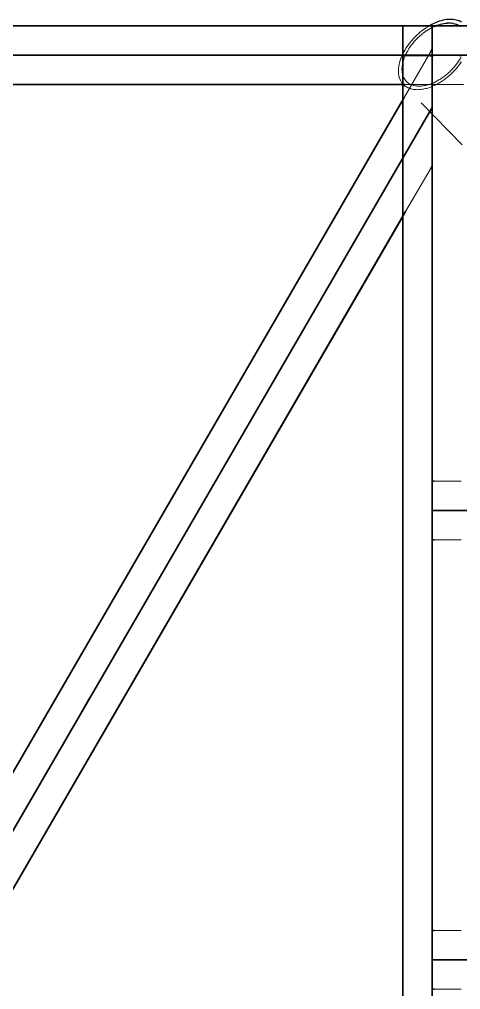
# Model space of a CAD drawing. Header units: millimetres. Extents: x -11795 to 47768, y 22971 to 65021.
# Drawn here: x 1443 to 2571, y 56670 to 59153 of the extents above; entities that cross this region are included whole.
import ezdxf

# ---------------------------------------------------------------- set-up
doc = ezdxf.new("R2010")
doc.units = ezdxf.units.MM
doc.linetypes.add('HIDDEN_50', pattern=[225, 150, -75])
for name, color, linetype, lineweight in [('PLATE_HIDDEN', 8, 'HIDDEN_50', 18), ('PLATE_VISIBLE', 7, 'Continuous', 35), ('PROFILE_HIDDEN', 9, 'HIDDEN_50', 18), ('PROFILE_VISIBLE', 4, 'Continuous', 25)]:
    doc.layers.add(name, color=color, linetype=linetype, lineweight=lineweight)

msp = doc.modelspace()

# ---------------------------------------------------------------- linework, layer by layer
at = {"layer": 'PLATE_HIDDEN'}
for p, q in [((2425.3, 58951.2), (2495.4, 59072.2)), ((4430.3, 59061.4), (-1238.1, 59061.4)), ((2427.6, 59059.6), (2493.2, 59059.6)), ((2568.2, 59060), (2502.6, 59060)), ((2497.9, 58986.5), (2497.9, 59036.4)), ((2578.4, 58986.4), (2428.5, 58986.4)), ((2497.9, 58991.7), (2497.9, 58961.8)), ((2497.9, 58946.6), (2497.9, 58966.6)), ((2495.4, 58922.6), (1623.7, 57418.3)), ((1624.3, 57419.3), (2495.4, 58922.6)), ((2495.4, 58922.6), (1624.3, 57419.3)), ((2422.9, 58645.4), (2422.9, 58934.8)), ((2495.4, 58773), (2430.3, 58660.7)), ((2502.9, 57970.8), (2572.6, 57970.8)), ((4754.9, 57895.8), (2502.9, 57895.8)), ((2572.6, 57820.8), (2502.9, 57820.8)), ((1598.6, 57375), (619.2, 55684.8)), ((640.6, 55721.7), (1599.3, 57376.1)), ((1599.3, 57376.1), (640.6, 55721.7)), ((2502.9, 56820.8), (2572.6, 56820.8)), ((4754.9, 56745.8), (2502.9, 56745.8)), ((2572.6, 56670.8), (2502.9, 56670.8))]:
    msp.add_line(p, q, dxfattribs=at)
at = {"layer": 'PLATE_VISIBLE'}
for p, q in [((-1163.1, 59136.4), (6329.9, 59136.4)), ((2422.9, 59136.4), (-1163.1, 59136.4)), ((2497.9, 59136.4), (2422.9, 59136.4)), ((2422.9, 59136.4), (2422.9, 55587.9)), ((2422.9, 58986.4), (2422.9, 59136.4)), ((2497.9, 55587.9), (2497.9, 59136.4)), ((2572.9, 59136.4), (2497.9, 59136.4)), ((2497.9, 59136.4), (2497.9, 55587.9)), ((2495.4, 59072.2), (2497.9, 59076.5)), ((2497.9, 59076.5), (2497.9, 58991.7)), ((-1238.1, 59061.4), (4754.9, 59061.4)), ((2422.9, 58934.8), (2422.9, 59059.6)), ((2422.9, 59059.6), (2427.6, 59059.6)), ((2493.2, 59059.6), (2497.9, 59059.6)), ((2497.9, 59036.4), (2497.9, 59061.4)), ((2497.9, 59061.4), (2497.9, 55587.9)), ((2497.9, 59060), (2497.9, 55606)), ((2502.6, 59060), (2497.9, 59060)), ((2497.9, 59059.6), (2497.9, 55605.7)), ((2572.9, 59060), (2568.2, 59060)), ((-1163.1, 58986.4), (2422.9, 58986.4)), ((2428.5, 58986.4), (710.1, 58986.4)), ((2497.9, 58966.6), (2497.9, 58986.5)), ((708.2, 55987.9), (2425.3, 58951.2)), ((2497.9, 58961.8), (2497.9, 58926.9)), ((619.2, 55684.8), (2497.9, 58926.9)), ((2422.9, 58947.1), (659.8, 55904.5)), ((2422.9, 58647.9), (2422.9, 58947.1)), ((2497.9, 58926.9), (2495.4, 58922.6)), ((2495.4, 58922.6), (2497.9, 58926.9)), ((2497.9, 58926.9), (2495.4, 58922.6)), ((2497.9, 55607.5), (2497.9, 58946.6)), ((2497.9, 58926.9), (2497.9, 58777.3)), ((2497.9, 58777.3), (2495.4, 58773)), ((2430.3, 58660.7), (803.3, 55852.9)), ((800.3, 55847.7), (2422.9, 58647.9)), ((2422.9, 55605.7), (2422.9, 58645.4)), ((2497.9, 57970.8), (2502.9, 57970.8)), ((2497.9, 57820.8), (2497.9, 57970.8)), ((2497.9, 57895.8), (4754.9, 57895.8)), ((2502.9, 57895.8), (2497.9, 57895.8)), ((2502.9, 57820.8), (2497.9, 57820.8)), ((1623.7, 57418.3), (1598.6, 57375)), ((1599.3, 57376.1), (1624.3, 57419.3)), ((1624.3, 57419.3), (1599.3, 57376.1)), ((2497.9, 56820.8), (2502.9, 56820.8)), ((2497.9, 56670.8), (2497.9, 56820.8)), ((2497.9, 56745.8), (4754.9, 56745.8)), ((2502.9, 56745.8), (2497.9, 56745.8)), ((2502.9, 56670.8), (2497.9, 56670.8))]:
    msp.add_line(p, q, dxfattribs=at)
at = {"layer": 'PROFILE_HIDDEN'}
for p, q in [((2469.3, 59121.4), (2465.3, 59118)), ((2473.8, 59124.9), (2469.3, 59121.4)), ((2478.4, 59128.2), (2474.2, 59125.2)), ((2483, 59131.4), (2478.4, 59128.2)), ((2478.8, 59120.2), (2483.2, 59123.3)), ((2487.7, 59134.4), (2483.3, 59131.6)), ((2483.5, 59123.5), (2487.7, 59126.2)), ((2490.1, 59135.8), (2487.7, 59134.4)), ((2487.7, 59126.2), (2492.2, 59128.9)), ((2492.4, 59129), (2496.7, 59131.4)), ((2496.7, 59131.4), (2501.2, 59133.7)), ((2501.4, 59133.7), (2503.6, 59134.7)), ((2569.4, 59135), (2570.5, 59134.1)), ((2444.6, 59097.2), (2441.5, 59093.4)), ((2448.3, 59101.5), (2444.6, 59097.2)), ((2448.9, 59102.1), (2448.3, 59101.5)), ((2452.3, 59105.8), (2448.9, 59102.1)), ((2451.4, 59094.9), (2454.5, 59098.4)), ((2456.3, 59109.9), (2452.3, 59105.8)), ((2454.5, 59098.4), (2458.3, 59102.4)), ((2456.8, 59110.3), (2456.3, 59109.9)), ((2460.5, 59113.8), (2456.8, 59110.3)), ((2458.3, 59102.4), (2458.7, 59102.9)), ((2458.7, 59102.9), (2462.2, 59106.3)), ((2464.8, 59117.7), (2460.5, 59113.8)), ((2462.2, 59106.3), (2466.2, 59110)), ((2465.3, 59118), (2464.8, 59117.7)), ((2466.2, 59110), (2466.6, 59110.4)), ((2466.6, 59110.4), (2470.3, 59113.6)), ((2470.3, 59113.6), (2474.5, 59117)), ((2474.9, 59117.3), (2478.8, 59120.2)), ((2428.3, 59074.3), (2425.7, 59069.6)), ((2428.9, 59075.2), (2428.3, 59074.3)), ((2431.2, 59079), (2428.9, 59075.2)), ((2434.3, 59083.6), (2431.2, 59079)), ((2433.5, 59069), (2435.5, 59072.7)), ((2434.8, 59084.4), (2434.3, 59083.6)), ((2437.5, 59088.2), (2434.8, 59084.4)), ((2435.5, 59072.7), (2438.2, 59077.1)), ((2441, 59092.7), (2437.5, 59088.2)), ((2438.2, 59077.1), (2438.7, 59077.9)), ((2438.7, 59077.9), (2441.1, 59081.5)), ((2441.5, 59093.4), (2441, 59092.7)), ((2441.1, 59081.5), (2444.2, 59085.9)), ((2444.2, 59085.9), (2444.7, 59086.5)), ((2444.7, 59086.5), (2447.5, 59090.1)), ((2447.5, 59090.1), (2450.9, 59094.3)), ((2450.9, 59094.3), (2451.4, 59094.9)), ((2416.1, 59047), (2415.7, 59045.9)), ((2417.3, 59050.6), (2416.1, 59047)), ((2419, 59055.3), (2417.3, 59050.6)), ((2419.4, 59056.4), (2419, 59055.3)), ((2421, 59060.1), (2419.4, 59056.4)), ((2422.1, 59062.5), (2421, 59060.1)), ((2423.7, 59065.8), (2423.5, 59065.3)), ((2425.7, 59069.6), (2423.7, 59065.8)), ((2423.9, 59045.8), (2425.3, 59050.2)), ((2425.3, 59050.2), (2425.7, 59051.2)), ((2425.7, 59051.2), (2426.9, 59054.7)), ((2426.9, 59054.7), (2428.7, 59059.2)), ((2428.7, 59059.2), (2429.1, 59060.1)), ((2429.1, 59060.1), (2430.8, 59063.7)), ((2430.8, 59063.7), (2433, 59068.2)), ((2433, 59068.2), (2433.5, 59069)), ((2568.7, 59050.6), (2565.9, 59046.2)), ((2569.5, 59052.1), (2568.7, 59050.6)), ((2570.4, 59053.6), (2569.5, 59052.1)), ((2412.1, 59027.8), (2411.8, 59023.5)), ((2411.8, 59023.5), (2411.8, 59020.4)), ((2412.2, 59029), (2412.1, 59027.8)), ((2412.6, 59032.2), (2412.2, 59029)), ((2413.4, 59036.7), (2412.6, 59032.2)), ((2413.7, 59037.9), (2413.4, 59036.7)), ((2414.5, 59041.3), (2413.7, 59037.9)), ((2415.7, 59045.9), (2414.5, 59041.3)), ((2420.9, 59025.9), (2421, 59028.8)), ((2420.9, 59024.7), (2420.9, 59025.9)), ((2421.1, 59020.8), (2420.9, 59024.7)), ((2421, 59028.8), (2421.4, 59032.9)), ((2421.4, 59032.9), (2421.5, 59034)), ((2421.5, 59034), (2422, 59037.1)), ((2422, 59037.1), (2422.8, 59041.4)), ((2422.8, 59041.4), (2423.1, 59042.5)), ((2423.1, 59042.5), (2423.9, 59045.8)), ((2549.2, 59025.1), (2545.4, 59021.2)), ((2550.5, 59026.6), (2549.2, 59025.1)), ((2552.9, 59029.1), (2550.5, 59026.6)), ((2551.3, 59017.7), (2555.3, 59021.9)), ((2556.4, 59033.3), (2552.9, 59029.1)), ((2555.3, 59021.9), (2556.7, 59023.4)), ((2557.6, 59034.8), (2556.4, 59033.3)), ((2556.7, 59023.4), (2559.1, 59026.2)), ((2559.7, 59037.5), (2557.6, 59034.8)), ((2559.1, 59026.2), (2562.8, 59030.5)), ((2562.9, 59041.8), (2559.7, 59037.5)), ((2562.8, 59030.5), (2564, 59032.1)), ((2563.9, 59043.3), (2562.9, 59041.8)), ((2565.9, 59046.2), (2563.9, 59043.3)), ((2564, 59032.1), (2566.3, 59035)), ((2566.3, 59035), (2569.7, 59039.6)), ((2569.7, 59039.6), (2570.2, 59040.4)), ((2411.8, 59020.4), (2411.8, 59019.2)), ((2411.8, 59019.2), (2412, 59015.1)), ((2412, 59015.1), (2412.4, 59012.4)), ((2412.4, 59012.4), (2412.5, 59011.2)), ((2412.5, 59011.2), (2413.2, 59007.4)), ((2413.2, 59007.4), (2413.9, 59004.9)), ((2413.9, 59004.9), (2414.2, 59003.7)), ((2414.2, 59003.7), (2415.4, 59000.2)), ((2415.4, 59000.2), (2416.4, 58998)), ((2416.4, 58998), (2416.9, 58996.9)), ((2416.9, 58996.9), (2418.6, 58993.7)), ((2421.3, 59018.2), (2421.1, 59020.8)), ((2421.5, 59017), (2421.3, 59018.2)), ((2422.1, 59013.4), (2421.5, 59017)), ((2422.7, 59011), (2422.1, 59013.4)), ((2423, 59009.9), (2422.7, 59011)), ((2424.2, 59006.6), (2423, 59009.9)), ((2425.1, 59004.5), (2424.2, 59006.6)), ((2425.6, 59003.4), (2425.1, 59004.5)), ((2427.2, 59000.5), (2425.6, 59003.4)), ((2428.4, 58998.7), (2427.2, 59000.5)), ((2429, 58997.7), (2428.4, 58998.7)), ((2431.1, 58995.1), (2429, 58997.7)), ((2515.6, 58997.9), (2511.1, 58995.4)), ((2517.6, 58999.2), (2515.6, 58997.9)), ((2520.1, 59000.7), (2517.6, 58999.2)), ((2524.5, 59003.7), (2520.1, 59000.7)), ((2526.4, 59005.1), (2524.5, 59003.7)), ((2524.9, 58995.7), (2529.5, 58998.9)), ((2528.9, 59006.9), (2526.4, 59005.1)), ((2533.2, 59010.2), (2528.9, 59006.9)), ((2529.5, 58998.9), (2531.4, 59000.4)), ((2531.4, 59000.4), (2534, 59002.4)), ((2534.8, 59011.6), (2533.2, 59010.2)), ((2534, 59002.4), (2538.5, 59006)), ((2537.3, 59013.7), (2534.8, 59011.6)), ((2541.4, 59017.4), (2537.3, 59013.7)), ((2538.5, 59006), (2540.3, 59007.5)), ((2540.3, 59007.5), (2542.9, 59009.7)), ((2542.9, 59018.9), (2541.4, 59017.4)), ((2545.4, 59021.2), (2542.9, 59018.9)), ((2542.9, 59009.7), (2547.1, 59013.7)), ((2547.1, 59013.7), (2548.7, 59015.2)), ((2548.7, 59015.2), (2551.3, 59017.7)), ((2418.6, 58993.7), (2419.9, 58991.8)), ((2419.9, 58991.8), (2420.6, 58990.8)), ((2420.6, 58990.8), (2421.6, 58989.4)), ((2423.5, 58987.2), (2424.3, 58986.4)), ((2424.3, 58986.4), (2424.7, 58986)), ((2426.4, 58984.3), (2427.7, 58983.2)), ((2427.7, 58983.2), (2429.5, 58981.9)), ((2574.9, 58832), (2428.6, 58981.9)), ((2429.5, 58981.9), (2430.6, 58981.1)), ((2430.6, 58981.1), (2433.6, 58979.2)), ((2432.6, 58993.6), (2431.1, 58995.1)), ((2433.5, 58992.8), (2432.6, 58993.6)), ((2436, 58990.6), (2433.5, 58992.8)), ((2433.6, 58979.2), (2435.5, 58978.2)), ((2435.5, 58978.2), (2436.8, 58977.6)), ((2437.7, 58989.4), (2436, 58990.6)), ((2436.8, 58977.6), (2440.2, 58976.1)), ((2438.7, 58988.7), (2437.7, 58989.4)), ((2441.6, 58987), (2438.7, 58988.7)), ((2440.2, 58976.1), (2442.3, 58975.5)), ((2443.5, 58986.1), (2441.6, 58987)), ((2442.3, 58975.5), (2443.8, 58975)), ((2444.8, 58985.5), (2443.5, 58986.1)), ((2443.8, 58975), (2447.5, 58974.1)), ((2448.1, 58984.3), (2444.8, 58985.5)), ((2447.5, 58974.1), (2449.7, 58973.7)), ((2450.1, 58983.7), (2448.1, 58984.3)), ((2449.7, 58973.7), (2451.4, 58973.4)), ((2451.5, 58983.3), (2450.1, 58983.7)), ((2451.4, 58973.4), (2455.5, 58973)), ((2455.2, 58982.6), (2451.5, 58983.3)), ((2457.3, 58982.3), (2455.2, 58982.6)), ((2455.5, 58973), (2457.7, 58972.9)), ((2458.9, 58982.1), (2457.3, 58982.3)), ((2457.7, 58972.9), (2459.6, 58972.8)), ((2462.8, 58981.9), (2458.9, 58982.1)), ((2459.6, 58972.8), (2463.9, 58972.9)), ((2465, 58981.9), (2462.8, 58981.9)), ((2463.9, 58972.9), (2466.3, 58973.1)), ((2466.9, 58981.9), (2465, 58981.9)), ((2466.3, 58973.1), (2468.3, 58973.2)), ((2471, 58982.1), (2466.9, 58981.9)), ((2468.3, 58973.2), (2472.8, 58973.8)), ((2473.3, 58982.4), (2471, 58982.1)), ((2472.8, 58973.8), (2475.2, 58974.2)), ((2475.3, 58982.6), (2473.3, 58982.4)), ((2475.2, 58974.2), (2477.4, 58974.6)), ((2479.6, 58983.4), (2475.3, 58982.6)), ((2477.4, 58974.6), (2482, 58975.7)), ((2481.8, 58983.9), (2479.6, 58983.4)), ((2484, 58984.4), (2481.8, 58983.9)), ((2482, 58975.7), (2484.4, 58976.3)), ((2488.5, 58985.6), (2484, 58984.4)), ((2484.4, 58976.3), (2486.7, 58977)), ((2486.7, 58977), (2491.5, 58978.6)), ((2490.7, 58986.4), (2488.5, 58985.6)), ((2493, 58987.1), (2490.7, 58986.4)), ((2491.5, 58978.6), (2493.8, 58979.4)), ((2495.2, 58988), (2493, 58987.1)), ((2493.8, 58979.4), (2496.3, 58980.3)), ((2496.3, 58980.3), (2501.1, 58982.4)), ((2499.6, 58989.8), (2498.6, 58989.3)), ((2502, 58990.8), (2499.6, 58989.8)), ((2501.1, 58982.4), (2503.3, 58983.4)), ((2506.6, 58993), (2502, 58990.8)), ((2503.3, 58983.4), (2505.9, 58984.6)), ((2505.9, 58984.6), (2510.7, 58987.1)), ((2508.7, 58994.1), (2506.6, 58993)), ((2511.1, 58995.4), (2508.7, 58994.1)), ((2510.7, 58987.1), (2512.8, 58988.3)), ((2512.8, 58988.3), (2515.4, 58989.7)), ((2515.4, 58989.7), (2520.2, 58992.6)), ((2520.2, 58992.6), (2522.2, 58993.9)), ((2522.2, 58993.9), (2524.9, 58995.7))]:
    msp.add_line(p, q, dxfattribs=at)
at = {"layer": 'PROFILE_VISIBLE'}
for p, q in [((2511.7, 59146.1), (2506.9, 59144.2)), ((2516.5, 59147.8), (2511.8, 59146.1)), ((2521.2, 59149.2), (2516.5, 59147.8)), ((2525.9, 59150.4), (2521.2, 59149.2)), ((2530.4, 59151.3), (2525.9, 59150.4)), ((2535, 59152.1), (2530.5, 59151.4)), ((2539.3, 59152.5), (2535, 59152.1)), ((2543.8, 59152.7), (2539.5, 59152.5)), ((2547.8, 59152.7), (2543.8, 59152.7)), ((2552.1, 59152.4), (2548, 59152.7)), ((2555.8, 59151.9), (2552.1, 59152.4)), ((2559.9, 59151), (2556.1, 59151.8)), ((2563.3, 59150.1), (2559.9, 59151)), ((2567.1, 59148.7), (2563.6, 59150)), ((2570, 59147.3), (2567.1, 59148.7)), ((2573.5, 59145.4), (2570.4, 59147.2)), ((2492.5, 59137.1), (2490.1, 59135.8)), ((2497.3, 59139.7), (2492.7, 59137.3)), ((2502.1, 59142.1), (2497.3, 59139.7)), ((2506.9, 59144.2), (2502.3, 59142.1)), ((2503.6, 59134.7), (2505.8, 59135.7)), ((2505.8, 59135.7), (2510.3, 59137.6)), ((2510.4, 59137.6), (2514.9, 59139.2)), ((2514.9, 59139.2), (2519.3, 59140.5)), ((2519.3, 59140.5), (2523.8, 59141.7)), ((2523.8, 59141.7), (2528.1, 59142.5)), ((2528.1, 59142.5), (2532.4, 59143.2)), ((2532.4, 59143.2), (2536.5, 59143.5)), ((2536.6, 59143.6), (2540.7, 59143.7)), ((2540.7, 59143.7), (2544.5, 59143.6)), ((2544.7, 59143.6), (2548.5, 59143.2)), ((2548.5, 59143.2), (2552, 59142.7)), ((2552.2, 59142.6), (2555.8, 59141.7)), ((2555.8, 59141.7), (2558.9, 59140.7)), ((2559.2, 59140.6), (2562.4, 59139.3)), ((2562.4, 59139.3), (2565.1, 59137.9)), ((2565.4, 59137.7), (2568.2, 59135.9)), ((2568.2, 59135.9), (2569.4, 59135)), ((2423.2, 59064.8), (2422.1, 59062.5)), ((2423.5, 59065.3), (2423.2, 59064.8)), ((2571.3, 59055.1), (2570.4, 59053.6)), ((2570.2, 59040.4), (2570.7, 59041.1)), ((2570.7, 59041.1), (2572.8, 59044.2)), ((2421.6, 58989.4), (2422.7, 58988)), ((2422.7, 58988), (2423.5, 58987.2)), ((2424.7, 58986), (2425.1, 58985.5)), ((2425.1, 58985.5), (2426.4, 58984.3)), ((2428.6, 58981.9), (2425.1, 58985.5)), ((2497.5, 58988.9), (2495.2, 58988)), ((2498.6, 58989.3), (2497.5, 58988.9))]:
    msp.add_line(p, q, dxfattribs=at)

doc.saveas('drawing.dxf')
